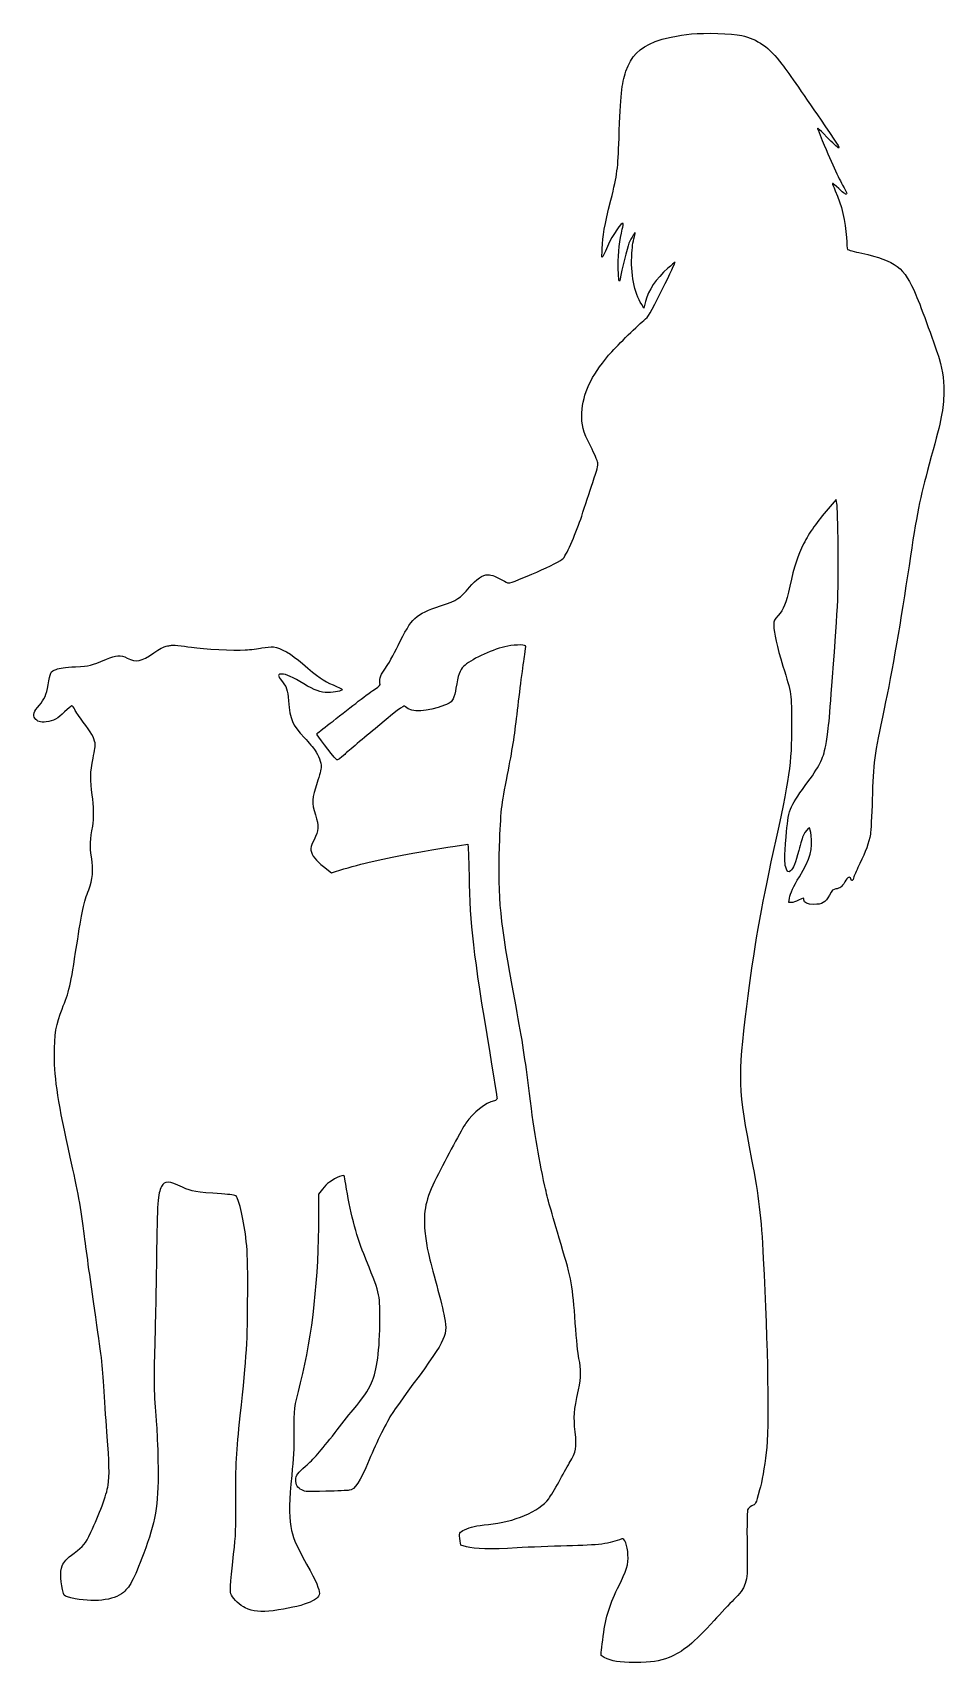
# Model space of a CAD drawing. Header units: centimetres. Extents: x -17.7 to 17.6, y -31.6 to 31.6.
import ezdxf

# ---------------------------------------------------------------- set-up
doc = ezdxf.new("R2010")
doc.units = ezdxf.units.CM
doc.header["$MEASUREMENT"] = 0
doc.layers.add('Layer 1', color=7, linetype='Continuous')

msp = doc.modelspace()

# ---------------------------------------------------------------- linework, layer by layer
at = {"layer": 'Layer 1'}
for points, knots in [([(7.84931, 31.5348), (7.35895, 31.48541), (6.731, 31.35488), (6.4382, 31.23847), (6.4382, 31.23847), (5.82084, 30.99505), (5.51039, 30.67755), (5.31284, 30.08841), (5.31284, 30.08841), (5.14703, 29.59099), (5.1047, 29.18177), (5.04473, 27.49902), (5.04473, 27.49902), (5.0024, 26.28194), (4.98123, 26.12319), (4.72723, 25.10013), (4.72723, 25.10013), (4.47323, 24.07355), (4.41679, 23.73841), (4.39209, 23.21277), (4.39209, 23.21277), (4.37092, 22.76121), (4.35681, 22.75416), (4.5967, 23.30096), (4.5967, 23.30096), (4.80484, 23.77015), (5.13645, 24.26052), (5.20701, 24.19349), (5.20701, 24.19349), (5.21759, 24.18291), (5.19995, 24.0806), (5.17173, 23.96771), (5.17173, 23.96771), (5.06942, 23.57613), (5.00945, 23.03638), (5.01298, 22.57071), (5.01298, 22.57071), (5.01651, 22.31318), (5.02709, 22.06271), (5.0412, 22.01332), (5.0412, 22.01332), (5.06589, 21.92865), (5.06942, 21.93218), (5.09059, 22.0486), (5.09059, 22.0486), (5.14703, 22.38021), (5.36576, 23.25157), (5.42926, 23.42796), (5.42926, 23.42796), (5.50334, 23.62199), (5.70443, 23.93596), (5.66915, 23.79485), (5.66915, 23.79485), (5.58801, 23.50204), (5.56684, 23.37857), (5.54568, 23.04696), (5.54568, 23.04696), (5.48571, 22.24263), (5.62682, 21.50532), (5.92315, 21.05024), (5.92315, 21.05024), (5.92315, 21.05024), (6.00782, 20.91618), (6.00782, 20.91618), (6.00782, 20.91618), (6.00782, 20.91618), (6.07132, 21.16665), (6.07132, 21.16665), (6.07132, 21.16665), (6.18774, 21.62526), (6.46643, 22.03801), (6.93915, 22.45782), (6.93915, 22.45782), (7.06968, 22.57424), (7.19668, 22.68007), (7.21432, 22.69065), (7.21432, 22.69065), (7.23549, 22.70476), (7.01676, 22.23909), (6.73101, 21.66054), (6.73101, 21.66054), (6.22654, 20.63748), (6.20537, 20.60221), (6.00782, 20.4364), (6.00782, 20.4364), (5.67268, 20.15771), (4.91421, 19.40629), (4.64257, 19.08526), (4.64257, 19.08526), (3.95113, 18.26682), (3.64421, 17.61065), (3.60893, 16.86276), (3.60893, 16.86276), (3.58424, 16.3724), (3.63715, 16.16426), (3.95112, 15.5469), (3.95112, 15.5469), (4.08518, 15.27879), (4.20865, 15.00009), (4.21923, 14.92601), (4.21923, 14.92601), (4.23687, 14.81665), (4.20159, 14.66848), (4.02873, 14.16048), (4.02873, 14.16048), (3.91231, 13.81123), (3.71829, 13.22915), (3.59834, 12.85873), (3.59834, 12.85873), (3.40431, 12.25548), (3.03037, 11.39823), (2.88573, 11.21479), (2.88573, 11.21479), (2.7799, 11.08073), (0.95251, 10.26582), (0.76201, 10.26582), (0.76201, 10.26582), (0.73026, 10.26582), (0.62795, 10.31168), (0.53623, 10.37165), (0.53623, 10.37165), (0.33162, 10.49512), (0.09879, 10.58332), (-0.03174, 10.58332), (-0.03174, 10.58332), (-0.23282, 10.58332), (-0.4833, 10.41399), (-0.75141, 10.10001), (-0.75141, 10.10001), (-1.12888, 9.64845), (-1.18533, 9.61318), (-1.87677, 9.37682), (-1.87677, 9.37682), (-2.84691, 9.04874), (-2.98449, 8.92174), (-3.51013, 7.84929), (-3.51013, 7.84929), (-3.69005, 7.4824), (-3.9123, 7.08729), (-4.00049, 6.97087), (-4.00049, 6.97087), (-4.17335, 6.75215), (-4.24391, 6.56165), (-4.21568, 6.39937), (-4.21568, 6.39937), (-4.19804, 6.30412), (-4.21568, 6.28295), (-4.4344, 6.13831), (-4.4344, 6.13831), (-4.56493, 6.05012), (-4.89301, 5.81023), (-5.15759, 5.60209), (-5.15759, 5.60209), (-5.4257, 5.39042), (-5.8702, 5.0447), (-6.14537, 4.82951), (-6.14537, 4.82951), (-6.42406, 4.61432), (-6.6569, 4.43087), (-6.66395, 4.42382), (-6.66395, 4.42382), (-6.68864, 4.40265), (-6.10656, 3.63713), (-5.89137, 3.40782), (-5.89137, 3.40782), (-5.87373, 3.39018), (-5.73968, 3.48543), (-5.58445, 3.62654), (-5.58445, 3.62654), (-5.43276, 3.76412), (-4.85773, 4.24743), (-4.30387, 4.70604), (-4.30387, 4.70604), (-3.30904, 5.52801), (-3.29845, 5.53507), (-3.2279, 5.46804), (-3.2279, 5.46804), (-2.98448, 5.23873), (-2.39534, 5.26343), (-1.71801, 5.53154), (-1.71801, 5.53154), (-1.49576, 5.61973), (-1.45343, 5.64796), (-1.3864, 5.78201), (-1.3864, 5.78201), (-1.34407, 5.86315), (-1.29468, 6.04307), (-1.27351, 6.18418), (-1.27351, 6.18418), (-1.19237, 6.69924), (-1.12887, 6.88268), (-0.97365, 7.0379), (-0.97365, 7.0379), (-0.73376, 7.27779), (0.06704, 7.65879), (0.61738, 7.79637), (0.61738, 7.79637), (0.90666, 7.86693), (1.3688, 7.88809), (1.42524, 7.82812), (1.42524, 7.82812), (1.43582, 7.81754), (1.42171, 7.66584), (1.39349, 7.49298), (1.39349, 7.49298), (1.33352, 7.12256), (1.19593, 6.06423), (1.09363, 5.16817), (1.09363, 5.16817), (0.99838, 4.33561), (0.91019, 3.78528), (0.72321, 2.83984), (0.72321, 2.83984), (0.48332, 1.62981), (0.46215, 1.43226), (0.41629, 0.05642), (0.41629, 0.05642), (0.35279, -1.98969), (0.43393, -2.81872), (1.00543, -5.87377), (1.00543, -5.87377), (1.27707, -7.32721), (1.38643, -8.02219), (1.5346, -9.20752), (1.5346, -9.20752), (1.74274, -10.90085), (1.90502, -11.87805), (2.17313, -13.10571), (2.17313, -13.10571), (2.2966, -13.65252), (2.37774, -13.95238), (2.80107, -15.36349), (2.80107, -15.36349), (3.20676, -16.71463), (3.2491, -16.95805), (3.3514, -18.41502), (3.3514, -18.41502), (3.39726, -19.05355), (3.45018, -19.58271), (3.49251, -19.78027), (3.49251, -19.78027), (3.58423, -20.21419), (3.5807, -20.47524), (3.47134, -20.99735), (3.47134, -20.99735), (3.29495, -21.84049), (3.28437, -22.00629), (3.34434, -22.62013), (3.34434, -22.62013), (3.41137, -23.26924), (3.39373, -23.35391), (3.11856, -23.83016), (3.11856, -23.83016), (3.03037, -23.98538), (2.84692, -24.31699), (2.70934, -24.56747), (2.70934, -24.56747), (2.57176, -24.82147), (2.3989, -25.11075), (2.32128, -25.21305), (2.32128, -25.21305), (1.95086, -25.70341), (0.98072, -26.11616), (-0.01764, -26.21141), (-0.01764, -26.21141), (-0.49742, -26.25727), (-0.70556, -26.30313), (-0.94192, -26.41249), (-0.94192, -26.41249), (-1.14653, -26.50774), (-1.15359, -26.52185), (-1.10773, -26.85699), (-1.10773, -26.85699), (-1.10773, -26.85699), (-1.08656, -27.01574), (-1.08656, -27.01574), (-1.08656, -27.01574), (-1.08656, -27.01574), (-0.86784, -27.07571), (-0.86784, -27.07571), (-0.86784, -27.07571), (-0.55034, -27.16743), (0.07055, -27.18154), (1.0936, -27.11804), (1.0936, -27.11804), (1.58749, -27.08629), (2.45532, -27.05101), (3.01624, -27.04043), (3.01624, -27.04043), (4.27566, -27.01221), (4.67077, -26.96282), (5.15055, -26.76174), (5.15055, -26.76174), (5.25286, -26.71941), (5.3728, -27.03338), (5.39044, -27.3791), (5.39044, -27.3791), (5.40808, -27.7601), (5.35163, -27.9506), (4.98827, -28.69143), (4.98827, -28.69143), (4.64608, -29.39346), (4.51202, -29.85912), (4.41324, -30.69168), (4.41324, -30.69168), (4.38855, -30.87512), (4.36385, -31.08679), (4.35327, -31.15735), (4.35327, -31.15735), (4.33563, -31.28082), (4.34269, -31.29141), (4.46969, -31.35843), (4.46969, -31.35843), (4.77308, -31.51012), (5.03061, -31.55246), (5.66208, -31.55246), (5.66208, -31.55246), (6.3253, -31.55246), (6.58636, -31.51365), (6.985, -31.35843), (6.985, -31.35843), (7.50711, -31.15735), (7.95161, -30.79399), (8.72419, -29.93321), (8.72419, -29.93321), (8.98525, -29.6404), (9.33097, -29.27704), (9.48972, -29.12182), (9.48972, -29.12182), (9.96597, -28.65615), (10.02947, -28.46918), (10.01183, -27.51668), (10.01183, -27.51668), (9.99419, -26.43718), (10.00125, -25.74221), (10.02594, -25.64343), (10.02594, -25.64343), (10.04358, -25.58346), (10.10002, -25.53054), (10.19175, -25.48821), (10.19175, -25.48821), (10.34344, -25.42118), (10.32933, -25.4494), (10.49161, -24.87085), (10.49161, -24.87085), (10.57628, -24.57099), (10.67858, -23.98538), (10.74914, -23.42446), (10.74914, -23.42446), (10.86203, -22.52488), (10.81264, -19.26521), (10.63272, -15.91029), (10.63272, -15.91029), (10.54805, -14.24165), (10.45986, -13.51846), (10.17764, -12.06501), (10.17764, -12.06501), (9.64847, -9.34509), (9.63436, -8.93587), (9.98361, -6.14187), (9.98361, -6.14187), (10.26583, -3.87704), (10.52689, -2.36362), (11.02078, -0.13406), (11.02078, -0.13406), (11.65931, 2.7693), (11.72634, 3.2385), (11.72986, 4.78013), (11.72986, 4.78013), (11.72986, 5.96194), (11.72633, 5.9831), (11.39472, 7.04849), (11.39472, 7.04849), (11.15836, 7.81755), (11.04194, 8.32907), (11.04194, 8.62893), (11.04194, 8.62893), (11.04194, 8.81943), (11.049, 8.8406), (11.20422, 9.00287), (11.20422, 9.00287), (11.42647, 9.24276), (11.51114, 9.4509), (11.6593, 10.14234), (11.6593, 10.14234), (11.82511, 10.90787), (11.95916, 11.32062), (12.19552, 11.78276), (12.19552, 11.78276), (12.41777, 12.21668), (12.7141, 12.64354), (13.14802, 13.14095), (13.14802, 13.14095), (13.14802, 13.14095), (13.45846, 13.50078), (13.45846, 13.50078), (13.45846, 13.50078), (13.45846, 13.50078), (13.48668, 13.3385), (13.48668, 13.3385), (13.48668, 13.3385), (13.50079, 13.25031), (13.52196, 12.50947), (13.53254, 11.69456), (13.53254, 11.69456), (13.55723, 10.04709), (13.53254, 9.48617), (13.31735, 6.61456), (13.31735, 6.61456), (13.17624, 4.74837), (13.14096, 4.40617), (13.05277, 3.9652), (13.05277, 3.9652), (12.93635, 3.40781), (12.83052, 3.19262), (12.25902, 2.41651), (12.25902, 2.41651), (11.63813, 1.56632), (11.60285, 1.47812), (11.51819, 0.4339), (11.51819, 0.4339), (11.45469, -0.37396), (11.45116, -0.58563), (11.50408, -0.74438), (11.50408, -0.74438), (11.57111, -0.93488), (11.60639, -0.9631), (11.684, -0.89255), (11.684, -0.89255), (11.80394, -0.78672), (11.88156, -0.59269), (12.00856, -0.09527), (12.00856, -0.09527), (12.07559, 0.16931), (12.15673, 0.4339), (12.18848, 0.50092), (12.18848, 0.50092), (12.25551, 0.62792), (12.37898, 0.77609), (12.42131, 0.77609), (12.42131, 0.77609), (12.43542, 0.77609), (12.46364, 0.64556), (12.48834, 0.48681), (12.48834, 0.48681), (12.5589, -0.0353), (12.45306, -0.40925), (12.02973, -1.1148), (12.02973, -1.1148), (11.80395, -1.48874), (11.68401, -1.74627), (11.6452, -1.95088), (11.6452, -1.95088), (11.6452, -1.95088), (11.61698, -2.11669), (11.61698, -2.11669), (11.61698, -2.11669), (11.61698, -2.11669), (11.71929, -2.11669), (11.71929, -2.11669), (11.71929, -2.11669), (11.77573, -2.11669), (11.89921, -2.07788), (11.99446, -2.0285), (11.99446, -2.0285), (12.2026, -1.92267), (12.20613, -1.92267), (12.20613, -2.00733), (12.20613, -2.00733), (12.20613, -2.12375), (12.34019, -2.18725), (12.59419, -2.18725), (12.59419, -2.18725), (12.91875, -2.18725), (13.03516, -2.12022), (13.19391, -1.83447), (13.19391, -1.83447), (13.30327, -1.63339), (13.33502, -1.60164), (13.44085, -1.58753), (13.44085, -1.58753), (13.61371, -1.56284), (13.6631, -1.52403), (13.79363, -1.31236), (13.79363, -1.31236), (13.91005, -1.11833), (13.98413, -1.08305), (14.02294, -1.19947), (14.02294, -1.19947), (14.05822, -1.30883), (14.09702, -1.28414), (14.14641, -1.12186), (14.14641, -1.12186), (14.1711, -1.03719), (14.27341, -0.80436), (14.37572, -0.59975), (14.37572, -0.59975), (14.59091, -0.16583), (14.7285, 0.21164), (14.78141, 0.52914), (14.78141, 0.52914), (14.80258, 0.65614), (14.83433, 1.25939), (14.85197, 1.8697), (14.85197, 1.8697), (14.8943, 3.31609), (14.92958, 3.56656), (15.31411, 5.38337), (15.31411, 5.38337), (15.62103, 6.83329), (15.96675, 8.81943), (16.28072, 10.93609), (16.28072, 10.93609), (16.58058, 12.95751), (16.697, 13.53959), (17.06389, 14.86956), (17.06389, 14.86956), (17.50839, 16.48881), (17.59306, 16.88039), (17.62481, 17.53303), (17.62481, 17.53303), (17.6495, 17.9987), (17.58953, 18.45731), (17.44489, 18.95825), (17.44489, 18.95825), (17.32847, 19.35689), (16.74286, 20.96203), (16.54531, 21.43122), (16.54531, 21.43122), (16.09023, 22.49661), (15.7692, 22.74355), (14.44628, 23.03989), (14.44628, 23.03989), (14.157, 23.10339), (13.90653, 23.17042), (13.89595, 23.18806), (13.89595, 23.18806), (13.88537, 23.2057), (13.8642, 23.41031), (13.85362, 23.64667), (13.85362, 23.64667), (13.82187, 24.27461), (13.67018, 24.91314), (13.4197, 25.46348), (13.4197, 25.46348), (13.35267, 25.60812), (13.30681, 25.73865), (13.31739, 25.7457), (13.31739, 25.7457), (13.32797, 25.75628), (13.43733, 25.66809), (13.55728, 25.54814), (13.55728, 25.54814), (13.76189, 25.34706), (13.8642, 25.28356), (13.8642, 25.36117), (13.8642, 25.36117), (13.8642, 25.37881), (13.79364, 25.52345), (13.70545, 25.6822), (13.70545, 25.6822), (13.49026, 26.07026), (13.21862, 26.67703), (12.75295, 27.81651), (12.75295, 27.81651), (12.70003, 27.93998), (12.73884, 27.91176), (13.09514, 27.54134), (13.09514, 27.54134), (13.31386, 27.31556), (13.51495, 27.12859), (13.53964, 27.12859), (13.53964, 27.12859), (13.59608, 27.12859), (13.63842, 27.06156), (13.01753, 27.97526), (13.01753, 27.97526), (12.23084, 29.13237), (11.62406, 30.00373), (11.35595, 30.36357), (11.35595, 30.36357), (10.86559, 31.01268), (10.39992, 31.34429), (9.79667, 31.47129), (9.79667, 31.47129), (9.40509, 31.55243), (8.3785, 31.58771), (7.84934, 31.53479), (7.84934, 31.53479), (7.84934, 31.53479), (7.84931, 31.5348), (7.84931, 31.5348)], [0, 0, 0, 0, 0.00671141, 0.00671141, 0.00671141, 0.00671141, 0.01342282, 0.01342282, 0.01342282, 0.01342282, 0.02013423, 0.02013423, 0.02013423, 0.02013423, 0.02684564, 0.02684564, 0.02684564, 0.02684564, 0.03355705, 0.03355705, 0.03355705, 0.03355705, 0.04026846, 0.04026846, 0.04026846, 0.04026846, 0.04697987, 0.04697987, 0.04697987, 0.04697987, 0.05369128, 0.05369128, 0.05369128, 0.05369128, 0.06040268, 0.06040268, 0.06040268, 0.06040268, 0.06711409, 0.06711409, 0.06711409, 0.06711409, 0.0738255, 0.0738255, 0.0738255, 0.0738255, 0.08053691, 0.08053691, 0.08053691, 0.08053691, 0.08724832, 0.08724832, 0.08724832, 0.08724832, 0.09395973, 0.09395973, 0.09395973, 0.09395973, 0.10067114, 0.10067114, 0.10067114, 0.10067114, 0.10738255, 0.10738255, 0.10738255, 0.10738255, 0.11409396, 0.11409396, 0.11409396, 0.11409396, 0.12080537, 0.12080537, 0.12080537, 0.12080537, 0.12751678, 0.12751678, 0.12751678, 0.12751678, 0.13422819, 0.13422819, 0.13422819, 0.13422819, 0.1409396, 0.1409396, 0.1409396, 0.1409396, 0.14765101, 0.14765101, 0.14765101, 0.14765101, 0.15436242, 0.15436242, 0.15436242, 0.15436242, 0.16107383, 0.16107383, 0.16107383, 0.16107383, 0.16778523, 0.16778523, 0.16778523, 0.16778523, 0.17449664, 0.17449664, 0.17449664, 0.17449664, 0.18120805, 0.18120805, 0.18120805, 0.18120805, 0.18791946, 0.18791946, 0.18791946, 0.18791946, 0.19463087, 0.19463087, 0.19463087, 0.19463087, 0.20134228, 0.20134228, 0.20134228, 0.20134228, 0.20805369, 0.20805369, 0.20805369, 0.20805369, 0.2147651, 0.2147651, 0.2147651, 0.2147651, 0.22147651, 0.22147651, 0.22147651, 0.22147651, 0.22818792, 0.22818792, 0.22818792, 0.22818792, 0.23489933, 0.23489933, 0.23489933, 0.23489933, 0.24161074, 0.24161074, 0.24161074, 0.24161074, 0.24832215, 0.24832215, 0.24832215, 0.24832215, 0.25503356, 0.25503356, 0.25503356, 0.25503356, 0.26174497, 0.26174497, 0.26174497, 0.26174497, 0.26845638, 0.26845638, 0.26845638, 0.26845638, 0.27516779, 0.27516779, 0.27516779, 0.27516779, 0.28187919, 0.28187919, 0.28187919, 0.28187919, 0.2885906, 0.2885906, 0.2885906, 0.2885906, 0.29530201, 0.29530201, 0.29530201, 0.29530201, 0.30201342, 0.30201342, 0.30201342, 0.30201342, 0.30872483, 0.30872483, 0.30872483, 0.30872483, 0.31543624, 0.31543624, 0.31543624, 0.31543624, 0.32214765, 0.32214765, 0.32214765, 0.32214765, 0.32885906, 0.32885906, 0.32885906, 0.32885906, 0.33557047, 0.33557047, 0.33557047, 0.33557047, 0.34228188, 0.34228188, 0.34228188, 0.34228188, 0.34899329, 0.34899329, 0.34899329, 0.34899329, 0.3557047, 0.3557047, 0.3557047, 0.3557047, 0.36241611, 0.36241611, 0.36241611, 0.36241611, 0.36912752, 0.36912752, 0.36912752, 0.36912752, 0.37583893, 0.37583893, 0.37583893, 0.37583893, 0.38255034, 0.38255034, 0.38255034, 0.38255034, 0.38926174, 0.38926174, 0.38926174, 0.38926174, 0.39597315, 0.39597315, 0.39597315, 0.39597315, 0.40268456, 0.40268456, 0.40268456, 0.40268456, 0.40939597, 0.40939597, 0.40939597, 0.40939597, 0.41610738, 0.41610738, 0.41610738, 0.41610738, 0.42281879, 0.42281879, 0.42281879, 0.42281879, 0.4295302, 0.4295302, 0.4295302, 0.4295302, 0.43624161, 0.43624161, 0.43624161, 0.43624161, 0.44295302, 0.44295302, 0.44295302, 0.44295302, 0.44966443, 0.44966443, 0.44966443, 0.44966443, 0.45637584, 0.45637584, 0.45637584, 0.45637584, 0.46308725, 0.46308725, 0.46308725, 0.46308725, 0.46979866, 0.46979866, 0.46979866, 0.46979866, 0.47651007, 0.47651007, 0.47651007, 0.47651007, 0.48322148, 0.48322148, 0.48322148, 0.48322148, 0.48993289, 0.48993289, 0.48993289, 0.48993289, 0.4966443, 0.4966443, 0.4966443, 0.4966443, 0.5033557, 0.5033557, 0.5033557, 0.5033557, 0.51006711, 0.51006711, 0.51006711, 0.51006711, 0.51677852, 0.51677852, 0.51677852, 0.51677852, 0.52348993, 0.52348993, 0.52348993, 0.52348993, 0.53020134, 0.53020134, 0.53020134, 0.53020134, 0.53691275, 0.53691275, 0.53691275, 0.53691275, 0.54362416, 0.54362416, 0.54362416, 0.54362416, 0.55033557, 0.55033557, 0.55033557, 0.55033557, 0.55704698, 0.55704698, 0.55704698, 0.55704698, 0.56375839, 0.56375839, 0.56375839, 0.56375839, 0.5704698, 0.5704698, 0.5704698, 0.5704698, 0.57718121, 0.57718121, 0.57718121, 0.57718121, 0.58389262, 0.58389262, 0.58389262, 0.58389262, 0.59060403, 0.59060403, 0.59060403, 0.59060403, 0.59731544, 0.59731544, 0.59731544, 0.59731544, 0.60402685, 0.60402685, 0.60402685, 0.60402685, 0.61073826, 0.61073826, 0.61073826, 0.61073826, 0.61744966, 0.61744966, 0.61744966, 0.61744966, 0.62416107, 0.62416107, 0.62416107, 0.62416107, 0.63087248, 0.63087248, 0.63087248, 0.63087248, 0.63758389, 0.63758389, 0.63758389, 0.63758389, 0.6442953, 0.6442953, 0.6442953, 0.6442953, 0.65100671, 0.65100671, 0.65100671, 0.65100671, 0.65771812, 0.65771812, 0.65771812, 0.65771812, 0.66442953, 0.66442953, 0.66442953, 0.66442953, 0.67114094, 0.67114094, 0.67114094, 0.67114094, 0.67785235, 0.67785235, 0.67785235, 0.67785235, 0.68456376, 0.68456376, 0.68456376, 0.68456376, 0.69127517, 0.69127517, 0.69127517, 0.69127517, 0.69798658, 0.69798658, 0.69798658, 0.69798658, 0.70469799, 0.70469799, 0.70469799, 0.70469799, 0.7114094, 0.7114094, 0.7114094, 0.7114094, 0.71812081, 0.71812081, 0.71812081, 0.71812081, 0.72483221, 0.72483221, 0.72483221, 0.72483221, 0.73154362, 0.73154362, 0.73154362, 0.73154362, 0.73825503, 0.73825503, 0.73825503, 0.73825503, 0.74496644, 0.74496644, 0.74496644, 0.74496644, 0.75167785, 0.75167785, 0.75167785, 0.75167785, 0.75838926, 0.75838926, 0.75838926, 0.75838926, 0.76510067, 0.76510067, 0.76510067, 0.76510067, 0.77181208, 0.77181208, 0.77181208, 0.77181208, 0.77852349, 0.77852349, 0.77852349, 0.77852349, 0.7852349, 0.7852349, 0.7852349, 0.7852349, 0.79194631, 0.79194631, 0.79194631, 0.79194631, 0.79865772, 0.79865772, 0.79865772, 0.79865772, 0.80536913, 0.80536913, 0.80536913, 0.80536913, 0.81208054, 0.81208054, 0.81208054, 0.81208054, 0.81879195, 0.81879195, 0.81879195, 0.81879195, 0.82550336, 0.82550336, 0.82550336, 0.82550336, 0.83221477, 0.83221477, 0.83221477, 0.83221477, 0.83892617, 0.83892617, 0.83892617, 0.83892617, 0.84563758, 0.84563758, 0.84563758, 0.84563758, 0.85234899, 0.85234899, 0.85234899, 0.85234899, 0.8590604, 0.8590604, 0.8590604, 0.8590604, 0.86577181, 0.86577181, 0.86577181, 0.86577181, 0.87248322, 0.87248322, 0.87248322, 0.87248322, 0.87919463, 0.87919463, 0.87919463, 0.87919463, 0.88590604, 0.88590604, 0.88590604, 0.88590604, 0.89261745, 0.89261745, 0.89261745, 0.89261745, 0.89932886, 0.89932886, 0.89932886, 0.89932886, 0.90604027, 0.90604027, 0.90604027, 0.90604027, 0.91275168, 0.91275168, 0.91275168, 0.91275168, 0.91946309, 0.91946309, 0.91946309, 0.91946309, 0.9261745, 0.9261745, 0.9261745, 0.9261745, 0.93288591, 0.93288591, 0.93288591, 0.93288591, 0.93959732, 0.93959732, 0.93959732, 0.93959732, 0.94630872, 0.94630872, 0.94630872, 0.94630872, 0.95302013, 0.95302013, 0.95302013, 0.95302013, 0.95973154, 0.95973154, 0.95973154, 0.95973154, 0.96644295, 0.96644295, 0.96644295, 0.96644295, 0.97315436, 0.97315436, 0.97315436, 0.97315436, 0.97986577, 0.97986577, 0.97986577, 0.97986577, 0.98657718, 0.98657718, 0.98657718, 0.98657718, 1, 1, 1, 1]), ([(-12.32958, 7.84931), (-12.34722, 7.84225), (-12.42483, 7.82814), (-12.49891, 7.81403), (-12.49891, 7.81403), (-12.57652, 7.80345), (-12.76702, 7.69761), (-12.97163, 7.56003), (-12.97163, 7.56003), (-13.48316, 7.21078), (-13.65249, 7.17903), (-14.01232, 7.35895), (-14.01232, 7.35895), (-14.25221, 7.47889), (-14.44976, 7.46831), (-14.81665, 7.31662), (-14.81665, 7.31662), (-15.45165, 7.05204), (-15.42696, 7.05556), (-16.01257, 7.02029), (-16.01257, 7.02029), (-16.42532, 6.9956), (-16.61935, 6.96737), (-16.76399, 6.91446), (-16.76399, 6.91446), (-16.98271, 6.83332), (-16.9933, 6.80863), (-17.07443, 6.31474), (-17.07443, 6.31474), (-17.13793, 5.92668), (-17.21201, 5.76088), (-17.4131, 5.53157), (-17.4131, 5.53157), (-17.62829, 5.2811), (-17.67416, 5.1541), (-17.58596, 5.02357), (-17.58596, 5.02357), (-17.50835, 4.9001), (-17.37077, 4.85776), (-17.14852, 4.88246), (-17.14852, 4.88246), (-16.8663, 4.91421), (-16.69696, 5.00946), (-16.43591, 5.27052), (-16.43591, 5.27052), (-16.30538, 5.39752), (-16.17838, 5.50335), (-16.15016, 5.50335), (-16.15016, 5.50335), (-16.12194, 5.50335), (-16.07255, 5.43985), (-16.0408, 5.36577), (-16.0408, 5.36577), (-16.00552, 5.28816), (-15.85736, 5.06944), (-15.71272, 4.87894), (-15.71272, 4.87894), (-15.41286, 4.48736), (-15.28586, 4.26511), (-15.25411, 4.06755), (-15.25411, 4.06755), (-15.24, 3.98288), (-15.26822, 3.77122), (-15.33172, 3.47488), (-15.33172, 3.47488), (-15.44108, 2.94924), (-15.44814, 2.60705), (-15.367, 2.05671), (-15.367, 2.05671), (-15.3035, 1.64043), (-15.29292, 1.11832), (-15.34583, 0.84315), (-15.34583, 0.84315), (-15.44108, 0.34573), (-15.45519, 0.04234), (-15.39522, -0.34571), (-15.39522, -0.34571), (-15.31408, -0.89252), (-15.33878, -1.20649), (-15.50105, -1.62277), (-15.50105, -1.62277), (-15.67744, -2.0708), (-15.76916, -2.50119), (-15.96319, -3.75708), (-15.96319, -3.75708), (-16.20661, -5.35164), (-16.256, -5.57036), (-16.53469, -6.24416), (-16.53469, -6.24416), (-16.76047, -6.79097), (-16.83455, -7.23547), (-16.83102, -8.04333), (-16.83102, -8.04333), (-16.82749, -8.95702), (-16.6758, -9.93775), (-16.21719, -11.9768), (-16.21719, -11.9768), (-15.91733, -13.30324), (-15.80444, -13.91708), (-15.66333, -15.04597), (-15.66333, -15.04597), (-15.58219, -15.66686), (-15.40933, -16.91922), (-15.27527, -17.83291), (-15.27527, -17.83291), (-14.98952, -19.79435), (-14.97541, -19.89666), (-14.90485, -21.06083), (-14.90485, -21.06083), (-14.8731, -21.55472), (-14.81666, -22.33789), (-14.78138, -22.80002), (-14.78138, -22.80002), (-14.70377, -23.72783), (-14.69319, -24.35224), (-14.7461, -24.68385), (-14.7461, -24.68385), (-14.8096, -25.07191), (-15.08829, -25.83391), (-15.41638, -26.51124), (-15.41638, -26.51124), (-15.64569, -26.98396), (-15.69507, -27.04393), (-16.06196, -27.31557), (-16.06196, -27.31557), (-16.3724, -27.5484), (-16.45354, -27.6366), (-16.52763, -27.81299), (-16.52763, -27.81299), (-16.62288, -28.03524), (-16.59819, -28.49032), (-16.47119, -28.88191), (-16.47119, -28.88191), (-16.43944, -28.98422), (-16.41475, -28.99833), (-16.18897, -29.05124), (-16.18897, -29.05124), (-15.32819, -29.24527), (-14.53444, -29.1606), (-14.15344, -28.83957), (-14.15344, -28.83957), (-13.88533, -28.60674), (-13.71247, -28.26101), (-13.29266, -27.11449), (-13.29266, -27.11449), (-12.87638, -25.96796), (-12.78466, -25.31532), (-12.81641, -23.74193), (-12.81641, -23.74193), (-12.83052, -23.18807), (-12.85522, -22.57071), (-12.87285, -22.3661), (-12.87285, -22.3661), (-12.9681, -21.33599), (-12.98574, -20.74332), (-12.94693, -19.47332), (-12.94693, -19.47332), (-12.92576, -18.76424), (-12.89401, -17.18379), (-12.87637, -15.96318), (-12.87637, -15.96318), (-12.84462, -13.64543), (-12.83051, -13.42671), (-12.67881, -13.11274), (-12.67881, -13.11274), (-12.56945, -12.88343), (-12.38953, -12.89049), (-11.86389, -13.14096), (-11.86389, -13.14096), (-11.48642, -13.31735), (-11.36647, -13.33852), (-10.35753, -13.40202), (-10.35753, -13.40202), (-10.00475, -13.42319), (-9.81778, -13.45141), (-9.78956, -13.48316), (-9.78956, -13.48316), (-9.67314, -13.59958), (-9.48264, -14.46741), (-9.39445, -15.25058), (-9.39445, -15.25058), (-9.34859, -15.67391), (-9.33801, -16.09372), (-9.34153, -17.23319), (-9.34153, -17.23319), (-9.34506, -19.16994), (-9.37328, -19.60738), (-9.63081, -21.99569), (-9.63081, -21.99569), (-9.7825, -23.40327), (-9.8072, -23.91127), (-9.80014, -25.27652), (-9.80014, -25.27652), (-9.79308, -26.40894), (-9.80014, -26.5818), (-9.88481, -27.35791), (-9.88481, -27.35791), (-10.02592, -28.63497), (-10.0365, -28.82547), (-9.973, -28.94894), (-9.973, -28.94894), (-9.88833, -29.11122), (-9.63081, -29.34758), (-9.43325, -29.4393), (-9.43325, -29.4393), (-9.13692, -29.58041), (-8.82647, -29.61216), (-8.35728, -29.54866), (-8.35728, -29.54866), (-7.21428, -29.39697), (-6.56164, -29.15355), (-6.56164, -28.87838), (-6.56164, -28.87838), (-6.56164, -28.70905), (-6.67453, -28.45152), (-7.05906, -27.74596), (-7.05906, -27.74596), (-7.5212, -26.89577), (-7.59528, -26.71585), (-7.66937, -26.28546), (-7.66937, -26.28546), (-7.75051, -25.81627), (-7.73993, -25.26593), (-7.63762, -24.30638), (-7.63762, -24.30638), (-7.56354, -23.6361), (-7.54943, -23.31507), (-7.55295, -22.63069), (-7.55295, -22.63069), (-7.55648, -21.70641), (-7.56001, -21.73111), (-7.30601, -20.71863), (-7.30601, -20.71863), (-6.83682, -18.84185), (-6.59693, -16.66169), (-6.59693, -14.24869), (-6.59693, -14.24869), (-6.59693, -14.24869), (-6.59693, -13.41613), (-6.59693, -13.41613), (-6.59693, -13.41613), (-6.59693, -13.41613), (-6.49815, -13.27855), (-6.49815, -13.27855), (-6.49815, -13.27855), (-6.44171, -13.20447), (-6.32882, -13.08099), (-6.24415, -13.00338), (-6.24415, -13.00338), (-6.06423, -12.8411), (-5.64796, -12.64002), (-5.60915, -12.69999), (-5.60915, -12.69999), (-5.59504, -12.72116), (-5.56682, -12.86932), (-5.54212, -13.02807), (-5.54212, -13.02807), (-5.39043, -14.02996), (-5.13995, -14.99657), (-4.84715, -15.72329), (-4.84715, -15.72329), (-4.20862, -17.29315), (-4.21921, -17.25435), (-4.22273, -18.22096), (-4.22273, -18.22096), (-4.22626, -19.49096), (-4.32151, -20.22827), (-4.54729, -20.72215), (-4.54729, -20.72215), (-4.6884, -21.03612), (-4.86126, -21.28659), (-5.25637, -21.76637), (-5.25637, -21.76637), (-5.44334, -21.98862), (-5.75731, -22.38726), (-5.9584, -22.64831), (-5.9584, -22.64831), (-6.5299, -23.38914), (-6.79096, -23.689), (-7.09787, -23.94653), (-7.09787, -23.94653), (-7.39773, -24.197), (-7.47887, -24.30989), (-7.47887, -24.4757), (-7.47887, -24.4757), (-7.47887, -24.67678), (-7.41184, -24.7932), (-7.24604, -24.87081), (-7.24604, -24.87081), (-7.09787, -24.94489), (-7.05907, -24.94489), (-6.30765, -24.92373), (-6.30765, -24.92373), (-5.87373, -24.91315), (-5.47157, -24.89551), (-5.40807, -24.88492), (-5.40807, -24.88492), (-5.18582, -24.85317), (-5.01296, -24.58506), (-4.63901, -23.71017), (-4.63901, -23.71017), (-4.34973, -23.02578), (-3.94051, -22.20381), (-3.74648, -21.90395), (-3.74648, -21.90395), (-3.65123, -21.75931), (-3.2914, -21.25484), (-2.93862, -20.77859), (-2.93862, -20.77859), (-1.60512, -18.96178), (-1.57337, -18.8877), (-1.7427, -18.05867), (-1.7427, -18.05867), (-1.79209, -17.81525), (-1.94026, -17.2367), (-2.06726, -16.77103), (-2.06726, -16.77103), (-2.36359, -15.68447), (-2.42709, -15.39167), (-2.47648, -14.84134), (-2.47648, -14.84134), (-2.54704, -14.07228), (-2.44473, -13.59956), (-2.02845, -12.77053), (-2.02845, -12.77053), (-1.64392, -12.005), (-1.03714, -10.88317), (-0.88545, -10.66092), (-0.88545, -10.66092), (-0.60676, -10.24817), (-0.13403, -9.87775), (0.22227, -9.79309), (0.22227, -9.79309), (0.27871, -9.77898), (0.31752, -9.74723), (0.31752, -9.70842), (0.31752, -9.70842), (0.31752, -9.67667), (0.19052, -8.87939), (0.0353, -7.93748), (0.0353, -7.93748), (-0.61734, -3.99342), (-0.73023, -3.03034), (-0.76551, -1.04773), (-0.76551, -1.04773), (-0.77609, -0.39509), (-0.80079, 0.14113), (-0.8149, 0.14113), (-0.8149, 0.14113), (-0.86429, 0.14113), (-2.19426, -0.07054), (-2.71637, -0.15873), (-2.71637, -0.15873), (-3.92287, -0.3704), (-4.73426, -0.55384), (-5.6162, -0.8149), (-5.6162, -0.8149), (-5.6162, -0.8149), (-6.09951, -0.95954), (-6.09951, -0.95954), (-6.09951, -0.95954), (-6.09951, -0.95954), (-6.39937, -0.72318), (-6.39937, -0.72318), (-6.39937, -0.72318), (-6.70276, -0.48682), (-6.85093, -0.29985), (-6.89326, -0.08818), (-6.89326, -0.08818), (-6.9109, -0.00704), (-6.88268, 0.08821), (-6.76979, 0.31751), (-6.76979, 0.31751), (-6.58635, 0.6844), (-6.57929, 0.83962), (-6.7204, 1.28765), (-6.7204, 1.28765), (-6.86504, 1.74273), (-6.85446, 1.91912), (-6.65337, 2.52943), (-6.65337, 2.52943), (-6.56518, 2.8046), (-6.49109, 3.07976), (-6.49109, 3.13974), (-6.49109, 3.13974), (-6.49109, 3.29143), (-6.60751, 3.60188), (-6.73098, 3.7818), (-6.73098, 3.7818), (-6.78742, 3.86647), (-6.9744, 4.08519), (-7.14373, 4.26863), (-7.14373, 4.26863), (-7.63409, 4.80485), (-7.69054, 4.93538), (-7.75756, 5.70444), (-7.75756, 5.70444), (-7.79637, 6.13483), (-7.8387, 6.25125), (-8.02567, 6.48408), (-8.02567, 6.48408), (-8.18795, 6.68516), (-8.18442, 6.73808), (-8.01509, 6.73808), (-8.01509, 6.73808), (-7.8634, 6.73808), (-7.58823, 6.61461), (-7.1649, 6.35708), (-7.1649, 6.35708), (-6.75568, 6.10661), (-6.52637, 6.02547), (-6.22651, 6.02194), (-6.22651, 6.02194), (-5.97251, 6.02194), (-5.6797, 6.08191), (-5.6797, 6.13483), (-5.6797, 6.13483), (-5.6797, 6.15247), (-5.83845, 6.23361), (-6.03248, 6.31475), (-6.03248, 6.31475), (-6.41348, 6.4735), (-6.61104, 6.61461), (-7.21429, 7.14025), (-7.21429, 7.14025), (-7.65173, 7.52125), (-8.05743, 7.75056), (-8.34318, 7.78583), (-8.34318, 7.78583), (-8.44901, 7.79641), (-8.62893, 7.7823), (-8.78768, 7.75055), (-8.78768, 7.75055), (-8.93232, 7.7188), (-9.22512, 7.68352), (-9.43679, 7.67294), (-9.43679, 7.67294), (-9.87423, 7.64472), (-11.0384, 7.70469), (-11.51818, 7.77525), (-11.51818, 7.77525), (-11.8886, 7.83169), (-12.28018, 7.8705), (-12.32957, 7.84933), (-12.32957, 7.84933), (-12.32957, 7.84933), (-12.32958, 7.84931), (-12.32958, 7.84931)], [0, 0, 0, 0, 0.00884956, 0.00884956, 0.00884956, 0.00884956, 0.01769912, 0.01769912, 0.01769912, 0.01769912, 0.02654867, 0.02654867, 0.02654867, 0.02654867, 0.03539823, 0.03539823, 0.03539823, 0.03539823, 0.04424779, 0.04424779, 0.04424779, 0.04424779, 0.05309735, 0.05309735, 0.05309735, 0.05309735, 0.0619469, 0.0619469, 0.0619469, 0.0619469, 0.07079646, 0.07079646, 0.07079646, 0.07079646, 0.07964602, 0.07964602, 0.07964602, 0.07964602, 0.08849558, 0.08849558, 0.08849558, 0.08849558, 0.09734513, 0.09734513, 0.09734513, 0.09734513, 0.10619469, 0.10619469, 0.10619469, 0.10619469, 0.11504425, 0.11504425, 0.11504425, 0.11504425, 0.12389381, 0.12389381, 0.12389381, 0.12389381, 0.13274336, 0.13274336, 0.13274336, 0.13274336, 0.14159292, 0.14159292, 0.14159292, 0.14159292, 0.15044248, 0.15044248, 0.15044248, 0.15044248, 0.15929204, 0.15929204, 0.15929204, 0.15929204, 0.16814159, 0.16814159, 0.16814159, 0.16814159, 0.17699115, 0.17699115, 0.17699115, 0.17699115, 0.18584071, 0.18584071, 0.18584071, 0.18584071, 0.19469027, 0.19469027, 0.19469027, 0.19469027, 0.20353982, 0.20353982, 0.20353982, 0.20353982, 0.21238938, 0.21238938, 0.21238938, 0.21238938, 0.22123894, 0.22123894, 0.22123894, 0.22123894, 0.2300885, 0.2300885, 0.2300885, 0.2300885, 0.23893805, 0.23893805, 0.23893805, 0.23893805, 0.24778761, 0.24778761, 0.24778761, 0.24778761, 0.25663717, 0.25663717, 0.25663717, 0.25663717, 0.26548673, 0.26548673, 0.26548673, 0.26548673, 0.27433628, 0.27433628, 0.27433628, 0.27433628, 0.28318584, 0.28318584, 0.28318584, 0.28318584, 0.2920354, 0.2920354, 0.2920354, 0.2920354, 0.30088496, 0.30088496, 0.30088496, 0.30088496, 0.30973451, 0.30973451, 0.30973451, 0.30973451, 0.31858407, 0.31858407, 0.31858407, 0.31858407, 0.32743363, 0.32743363, 0.32743363, 0.32743363, 0.33628319, 0.33628319, 0.33628319, 0.33628319, 0.34513274, 0.34513274, 0.34513274, 0.34513274, 0.3539823, 0.3539823, 0.3539823, 0.3539823, 0.36283186, 0.36283186, 0.36283186, 0.36283186, 0.37168142, 0.37168142, 0.37168142, 0.37168142, 0.38053097, 0.38053097, 0.38053097, 0.38053097, 0.38938053, 0.38938053, 0.38938053, 0.38938053, 0.39823009, 0.39823009, 0.39823009, 0.39823009, 0.40707965, 0.40707965, 0.40707965, 0.40707965, 0.4159292, 0.4159292, 0.4159292, 0.4159292, 0.42477876, 0.42477876, 0.42477876, 0.42477876, 0.43362832, 0.43362832, 0.43362832, 0.43362832, 0.44247788, 0.44247788, 0.44247788, 0.44247788, 0.45132743, 0.45132743, 0.45132743, 0.45132743, 0.46017699, 0.46017699, 0.46017699, 0.46017699, 0.46902655, 0.46902655, 0.46902655, 0.46902655, 0.47787611, 0.47787611, 0.47787611, 0.47787611, 0.48672566, 0.48672566, 0.48672566, 0.48672566, 0.49557522, 0.49557522, 0.49557522, 0.49557522, 0.50442478, 0.50442478, 0.50442478, 0.50442478, 0.51327434, 0.51327434, 0.51327434, 0.51327434, 0.52212389, 0.52212389, 0.52212389, 0.52212389, 0.53097345, 0.53097345, 0.53097345, 0.53097345, 0.53982301, 0.53982301, 0.53982301, 0.53982301, 0.54867257, 0.54867257, 0.54867257, 0.54867257, 0.55752212, 0.55752212, 0.55752212, 0.55752212, 0.56637168, 0.56637168, 0.56637168, 0.56637168, 0.57522124, 0.57522124, 0.57522124, 0.57522124, 0.5840708, 0.5840708, 0.5840708, 0.5840708, 0.59292035, 0.59292035, 0.59292035, 0.59292035, 0.60176991, 0.60176991, 0.60176991, 0.60176991, 0.61061947, 0.61061947, 0.61061947, 0.61061947, 0.61946903, 0.61946903, 0.61946903, 0.61946903, 0.62831858, 0.62831858, 0.62831858, 0.62831858, 0.63716814, 0.63716814, 0.63716814, 0.63716814, 0.6460177, 0.6460177, 0.6460177, 0.6460177, 0.65486726, 0.65486726, 0.65486726, 0.65486726, 0.66371681, 0.66371681, 0.66371681, 0.66371681, 0.67256637, 0.67256637, 0.67256637, 0.67256637, 0.68141593, 0.68141593, 0.68141593, 0.68141593, 0.69026549, 0.69026549, 0.69026549, 0.69026549, 0.69911504, 0.69911504, 0.69911504, 0.69911504, 0.7079646, 0.7079646, 0.7079646, 0.7079646, 0.71681416, 0.71681416, 0.71681416, 0.71681416, 0.72566372, 0.72566372, 0.72566372, 0.72566372, 0.73451327, 0.73451327, 0.73451327, 0.73451327, 0.74336283, 0.74336283, 0.74336283, 0.74336283, 0.75221239, 0.75221239, 0.75221239, 0.75221239, 0.76106195, 0.76106195, 0.76106195, 0.76106195, 0.7699115, 0.7699115, 0.7699115, 0.7699115, 0.77876106, 0.77876106, 0.77876106, 0.77876106, 0.78761062, 0.78761062, 0.78761062, 0.78761062, 0.79646018, 0.79646018, 0.79646018, 0.79646018, 0.80530973, 0.80530973, 0.80530973, 0.80530973, 0.81415929, 0.81415929, 0.81415929, 0.81415929, 0.82300885, 0.82300885, 0.82300885, 0.82300885, 0.83185841, 0.83185841, 0.83185841, 0.83185841, 0.84070796, 0.84070796, 0.84070796, 0.84070796, 0.84955752, 0.84955752, 0.84955752, 0.84955752, 0.85840708, 0.85840708, 0.85840708, 0.85840708, 0.86725664, 0.86725664, 0.86725664, 0.86725664, 0.87610619, 0.87610619, 0.87610619, 0.87610619, 0.88495575, 0.88495575, 0.88495575, 0.88495575, 0.89380531, 0.89380531, 0.89380531, 0.89380531, 0.90265487, 0.90265487, 0.90265487, 0.90265487, 0.91150442, 0.91150442, 0.91150442, 0.91150442, 0.92035398, 0.92035398, 0.92035398, 0.92035398, 0.92920354, 0.92920354, 0.92920354, 0.92920354, 0.9380531, 0.9380531, 0.9380531, 0.9380531, 0.94690265, 0.94690265, 0.94690265, 0.94690265, 0.95575221, 0.95575221, 0.95575221, 0.95575221, 0.96460177, 0.96460177, 0.96460177, 0.96460177, 0.97345133, 0.97345133, 0.97345133, 0.97345133, 0.98230088, 0.98230088, 0.98230088, 0.98230088, 1, 1, 1, 1])]:
    msp.add_open_spline(points, degree=3, knots=knots, dxfattribs=at)

doc.saveas('drawing.dxf')
